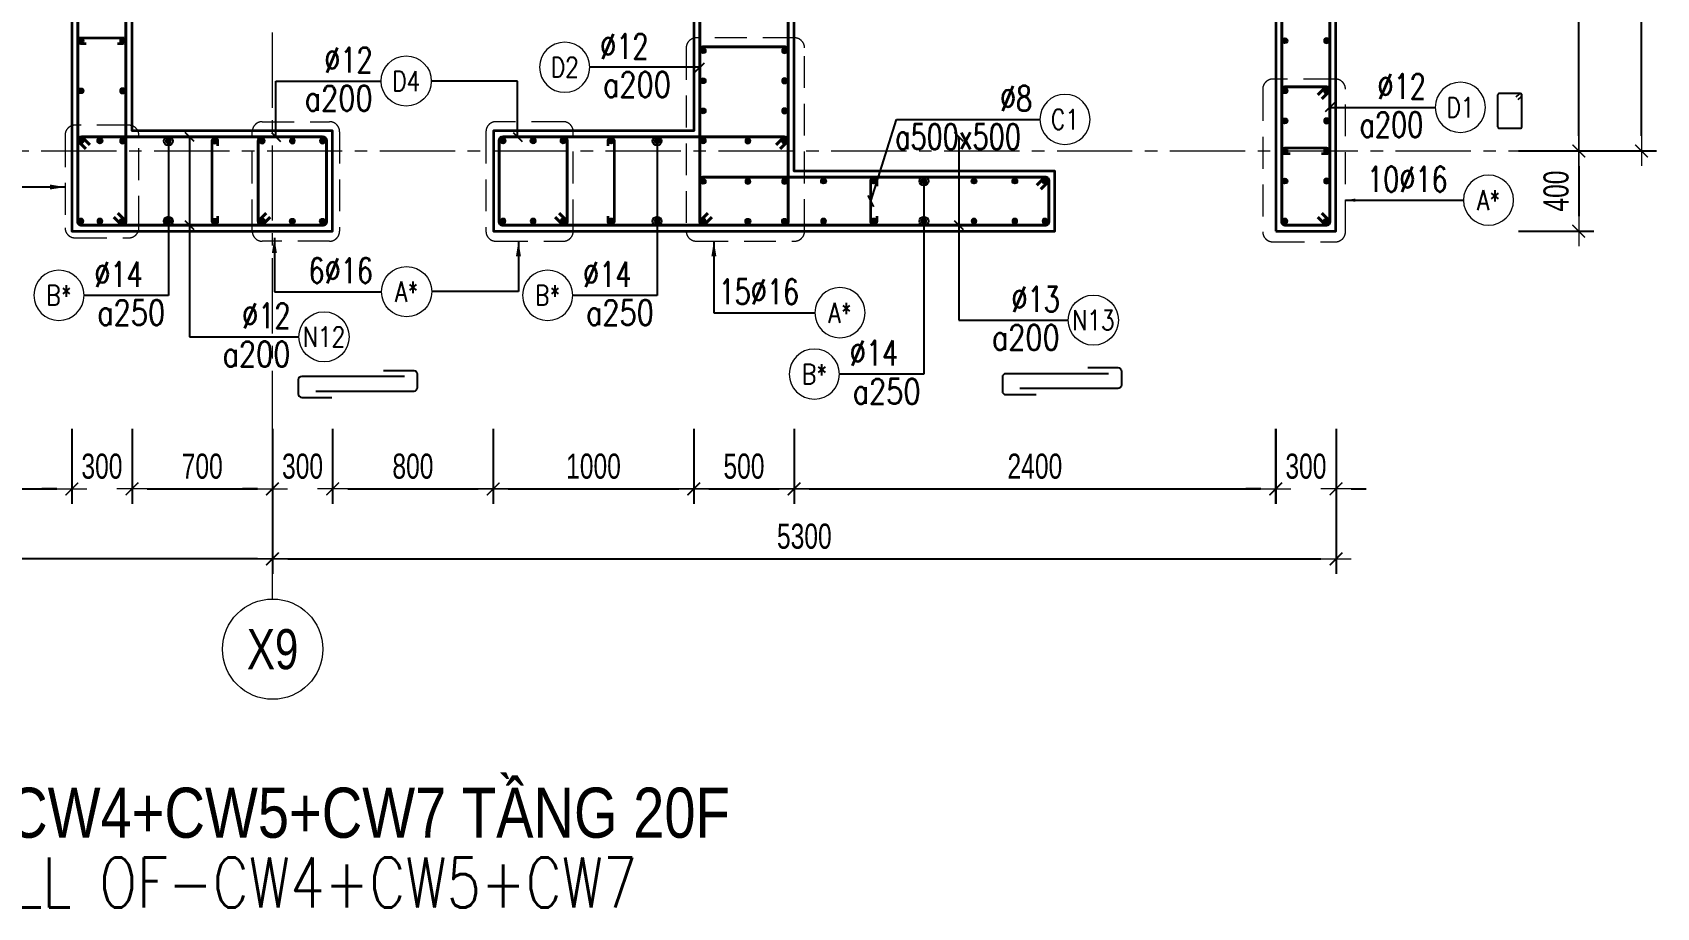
# Model space of a CAD drawing. Header units: millimetres. Extents: x 988833 to 1318015, y -9365 to 47591.
# Drawn here: x 1144006 to 1152100, y -2887 to 1477 of the extents above; entities that cross this region are included whole.
import ezdxf
from ezdxf.enums import TextEntityAlignment as Align

# ---------------------------------------------------------------- set-up
doc = ezdxf.new("R2010")
doc.units = ezdxf.units.MM
doc.header["$MEASUREMENT"] = 0
doc.linetypes.add('HIDDEN2', pattern=[4.7625, 3.175, -1.5875])
doc.linetypes.add('OF_Grid_1$0$CENTER2', pattern=[1.125, 0.75, -0.125, 0.125, -0.125])
doc.layers.get('0').update_dxf_attribs({"lineweight": 20})
doc.layers.get('Defpoints').update_dxf_attribs({"color": 151, "lineweight": 9})
for name, color, linetype, lineweight in [('KC-LEADER', 153, 'Continuous', 18), ('KC-THEP', 6, 'Continuous', 40), ('NDC_S_ANNO', 7, 'Continuous', 20), ('NDC_S_DIM', 1, 'Continuous', 15), ('NDC_S_ENG TITLE', 3, 'Continuous', 20), ('NDC_S_HIDDEN', 8, 'HIDDEN2', 13), ('NDC_S_LEADER', 1, 'Continuous', 15), ('NDC_S_REBAR', 4, 'Continuous', 35), ('NDC_S_STIRRUP', 4, 'Continuous', 40), ('NDC_S_TEXT SYMBOL', 7, 'Continuous', 20), ('NDC_S_VN TEXT', 7, 'Continuous', 20), ('NDC_S_VN TITLE', 6, 'Continuous', 35), ('NDC_S_WALL', 6, 'Continuous', 35), ('OF_Grid_1$0$NDC_S_AXIS', 5, 'OF_Grid_1$0$CENTER2', 13), ('OF_Grid_1$0$NDC_S_SYMBOL', 1, 'Continuous', 15), ('OF_Grid_1$0$NDC_S_TEXT SYMBOL', 7, 'Continuous', 20)]:
    doc.layers.add(name, color=color, linetype=linetype, lineweight=lineweight)
doc.layers.add('Ligature', color=1, linetype='Continuous')
doc.styles.add('NDC_ANNO', font='', dxfattribs={"width": 0.8})
doc.styles.add('NDC_ARIAL', font='arial.ttf', dxfattribs={"width": 0.85})
doc.styles.add('NDC_DIM', font='', dxfattribs={"width": 0.75})
doc.styles.add('NDC_EN TXT', font='romans.shx', dxfattribs={"width": 0.8})
doc.styles.add('NDC_VIE TXT', font='arial.ttf', dxfattribs={"width": 0.8})
doc.styles.add('OF_Grid_1$0$NDC_ANNO', font='', dxfattribs={"width": 0.8})
doc.styles.get('NDC_ANNO').set_extended_font_data('Dotum')
doc.styles.get('NDC_DIM').set_extended_font_data('Dotum')
doc.styles.get('OF_Grid_1$0$NDC_ANNO').set_extended_font_data('Dotum')
doc.dimstyles.new('NDC_1-50', dxfattribs={"dimscale": 50, "dimtxt": 2.5, "dimasz": 1, "dimexe": 1.5, "dimexo": 0, "dimgap": 0.8, "dimtad": 1, "dimdec": 0, "dimdsep": 46, "dimtxsty": 'NDC_ARIAL', "dimblk": 'DIMMARK', "dimcen": 49999.938995, "dimdle": 1.5, "dimclrd": 1, "dimclre": 1, "dimclrt": 3, "dimadec": 0, "dimazin": 0, "dimtfac": 1, "dimtdec": 0, "dimtix": 1, "dimtmove": 2, "dimatfit": 3, "dimfxl": 1, "dimarcsym": 0})
doc.dimstyles.new('NDC_dim_30', dxfattribs={"dimscale": 30, "dimtxt": 2.5, "dimasz": 1.5, "dimexe": 1.5, "dimexo": 2.5, "dimgap": 1, "dimtad": 1, "dimdec": 0, "dimzin": 0, "dimdsep": 46, "dimtxsty": 'NDC_DIM', "dimblk": 'DIMMARK', "dimcen": 0.09, "dimdle": 1.2, "dimclrd": 1, "dimclre": 1, "dimclrt": 3, "dimadec": 0, "dimazin": 0, "dimtfac": 1, "dimtdec": 0, "dimtix": 1, "dimtofl": 0, "dimtmove": 0, "dimatfit": 3, "dimfxl": 6, "dimfxlon": 1, "dimtolj": 1, "dimtzin": 0, "dimarcsym": 0})
doc.dimstyles.new('NDC_dim_50', dxfattribs={"dimscale": 50, "dimtxt": 2.5, "dimasz": 1.5, "dimexe": 1.5, "dimexo": 2.5, "dimgap": 1, "dimtad": 1, "dimdec": 0, "dimzin": 0, "dimdsep": 46, "dimtxsty": 'NDC_DIM', "dimblk": 'DIMMARK', "dimcen": 0.09, "dimdle": 1.2, "dimclrd": 1, "dimclre": 1, "dimclrt": 3, "dimadec": 0, "dimazin": 0, "dimtfac": 1, "dimtdec": 0, "dimtix": 1, "dimtofl": 0, "dimtmove": 0, "dimatfit": 3, "dimfxl": 6, "dimfxlon": 1, "dimtolj": 1, "dimtzin": 0, "dimarcsym": 0})

# ---------------------------------------------------------------- blocks, each defined once
blk = doc.blocks.new('THEP')
at = {"layer": 'KC-LEADER', "color": 6}
blk.add_circle((0, 0), 14, dxfattribs=at)
at = {"layer": 'KC-THEP'}
for p, q in [((-14, 0), (14, 0)), ((9.9, 9.9), (-9.9, -9.9)), ((-9.9, 9.9), (9.9, -9.9)), ((0, 14), (0, -14))]:
    blk.add_line(p, q, dxfattribs=at)
blk = doc.blocks.new('DIMMARK')
at = {"layer": 'NDC_S_DIM', "color": 1}
blk.add_line((-1.5, 0), (1, 0), dxfattribs=at)
at = {"layer": 'NDC_S_DIM', "color": 2, "const_width": 0.1}
blk.add_lwpolyline([(-0.42, -0.42), (0.42, 0.42)], dxfattribs=at)
blk = doc.blocks.new('*U13')
blk.add_circle((-2.5, 0), 2.5)
at = {"layer": 'NDC_S_VN TEXT', "color": 3, "style": 'NDC_EN TXT', "width": 0.75}
blk.add_attdef('DK1', (0.5, 0.85), '', height=2.5, dxfattribs=at)
at = {"layer": 'NDC_S_VN TEXT', "color": 7, "style": 'NDC_EN TXT', "width": 0.8}
blk.add_attdef('SH2', text='', height=2, dxfattribs=at).set_placement((-2.5, 0), align=Align.MIDDLE)
blk = doc.blocks.new('*U10')
blk.add_circle((2.5, 0), 2.5)
at = {"layer": 'NDC_S_VN TEXT', "color": 3, "style": 'NDC_EN TXT'}
for tag, width, p in [('DK2', 0.75, (-0.85, 0.85)), ('KC2', 0.8, (-0.85, -2.97))]:
    blk.add_attdef(tag, text='', height=2.5, dxfattribs=dict(at, width=width)).set_placement(p, align=Align.RIGHT)
at = {"layer": 'NDC_S_VN TEXT', "color": 7, "style": 'NDC_EN TXT', "width": 0.8}
blk.add_attdef('SH3', text='', height=2, dxfattribs=at).set_placement((2.5, 0), align=Align.MIDDLE)
blk = doc.blocks.new('*U12')
blk.add_circle((-2.5, 0), 2.5)
at = {"layer": 'NDC_S_VN TEXT', "color": 3, "style": 'NDC_EN TXT', "width": 0.75}
for tag, p in [('DK1', (0.5, 0.85)), ('KC1', (0.5, -2.97))]:
    blk.add_attdef(tag, p, '', height=2.5, dxfattribs=at)
at = {"layer": 'NDC_S_VN TEXT', "color": 7, "style": 'NDC_EN TXT', "width": 0.8}
blk.add_attdef('SH2', text='', height=2, dxfattribs=at).set_placement((-2.5, 0), align=Align.MIDDLE)
blk = doc.blocks.new('*U11')
blk.add_circle((-2.5, 0), 2.5)
at = {"layer": 'NDC_S_VN TEXT', "color": 3, "style": 'NDC_EN TXT', "width": 0.75}
for tag, p in [('DK1', (0.5, 0.85)), ('KC1', (0.5, -2.97))]:
    blk.add_attdef(tag, p, '', height=2.5, dxfattribs=at)
at = {"layer": 'NDC_S_VN TEXT', "color": 7, "style": 'NDC_EN TXT', "width": 0.8}
blk.add_attdef('SH2', text='', height=2, dxfattribs=at).set_placement((-2.5, 0), align=Align.MIDDLE)
blk = doc.blocks.new('*U9')
blk.add_circle((2.5, 0), 2.5)
at = {"layer": 'NDC_S_VN TEXT', "color": 3, "style": 'NDC_EN TXT', "width": 0.75}
blk.add_attdef('DK2', text='', height=2.5, dxfattribs=at).set_placement((-0.85, 0.85), align=Align.RIGHT)
at = {"layer": 'NDC_S_VN TEXT', "color": 7, "style": 'NDC_EN TXT', "width": 0.8}
blk.add_attdef('SH3', text='', height=2, dxfattribs=at).set_placement((2.5, 0), align=Align.MIDDLE)
blk = doc.blocks.new('*D780')
at = {"layer": 'Defpoints', "color": 0, "transparency": 16777216}
for p in [(1138102, 485.6), (1145201.8, -336), (1138102, -1148.8)]:
    blk.add_point(p, dxfattribs=at)
at = {"layer": 'NDC_S_DIM', "color": 1, "lineweight": -2, "transparency": 16777216}
for p, q in [((1138102, -848.8), (1138102, -1223.8)), ((1145201.8, -848.8), (1145201.8, -1223.8)), ((1145126.8, -1148.8), (1138177, -1148.8))]:
    blk.add_line(p, q, dxfattribs=at)
at = {"layer": 'NDC_S_DIM', "color": 1, "lineweight": -2, "transparency": 16777216, "xscale": 75, "yscale": 75, "zscale": 75, "rotation": 180}
blk.add_blockref('DIMMARK', (1138102, -1148.8), dxfattribs=at)
at = {"layer": 'NDC_S_DIM', "color": 1, "lineweight": -2, "transparency": 16777216, "xscale": 75, "yscale": 75, "zscale": 75}
blk.add_blockref('DIMMARK', (1145201.8, -1148.8), dxfattribs=at)
at = {"layer": 'NDC_S_DIM', "color": 3, "transparency": 16777216, "insert": (1141651.9, -1036.2), "char_height": 125, "attachment_point": 5, "style": 'NDC_DIM'}
blk.add_mtext('\\A1;7100', dxfattribs=at)
blk = doc.blocks.new('*U56')
at = {"layer": 'OF_Grid_1$0$NDC_S_SYMBOL'}
blk.add_line((0, 5), (0, 9), dxfattribs=at)
blk.add_circle((0, 0), 5, dxfattribs=at)
at = {"layer": 'OF_Grid_1$0$NDC_S_TEXT SYMBOL', "color": 7, "style": 'OF_Grid_1$0$NDC_ANNO', "width": 0.8}
blk.add_attdef('GRID', text='', height=4, dxfattribs=at).set_placement((0, 0), align=Align.MIDDLE)
blk = doc.blocks.new('*D805')
at = {"layer": 'Defpoints', "color": 0, "transparency": 16777216}
for p in [(1150501.8, 12485.6), (1151712.6, 12485.6), (1150501.8, 885.6)]:
    blk.add_point(p, dxfattribs=at)
at = {"layer": 'NDC_S_DIM', "color": 1, "lineweight": -2, "transparency": 16777216}
for p, q in [((1151412.6, 12485.6), (1151787.6, 12485.6)), ((1151712.6, 960.6), (1151712.6, 12410.6)), ((1151412.6, 885.6), (1151787.6, 885.6))]:
    blk.add_line(p, q, dxfattribs=at)
at = {"layer": 'NDC_S_DIM', "color": 1, "lineweight": -2, "transparency": 16777216, "xscale": 75, "yscale": 75, "zscale": 75}
for p, rotation in [((1151712.6, 12485.6), 90), ((1151712.6, 885.6), 270)]:
    blk.add_blockref('DIMMARK', p, dxfattribs=dict(at, rotation=rotation))
at = {"layer": 'NDC_S_DIM', "color": 3, "transparency": 16777216, "insert": (1151600, 6685.6), "char_height": 125, "attachment_point": 5, "rotation": 90, "style": 'NDC_DIM'}
blk.add_mtext('\\A1;11600', dxfattribs=at)
blk = doc.blocks.new('*D807')
at = {"layer": 'Defpoints', "color": 0, "ltscale": 200, "transparency": 16777216}
for p in [(1150502, 885.6), (1150501.8, 485.6), (1151712.6, 485.6)]:
    blk.add_point(p, dxfattribs=at)
at = {"layer": 'NDC_S_DIM', "color": 1, "lineweight": -2, "ltscale": 200, "transparency": 16777216}
for p, q in [((1151412.6, 885.6), (1151787.6, 885.6)), ((1151712.6, 810.6), (1151712.6, 560.6)), ((1151412.6, 485.6), (1151787.6, 485.6))]:
    blk.add_line(p, q, dxfattribs=at)
at = {"layer": 'NDC_S_DIM', "color": 1, "lineweight": -2, "ltscale": 200, "transparency": 16777216, "xscale": 75, "yscale": 75, "zscale": 75}
for p, rotation in [((1151712.6, 885.6), 90), ((1151712.6, 485.6), 270)]:
    blk.add_blockref('DIMMARK', p, dxfattribs=dict(at, rotation=rotation))
at = {"layer": 'NDC_S_DIM', "color": 3, "ltscale": 200, "transparency": 16777216, "insert": (1151600, 685.6), "char_height": 125, "attachment_point": 5, "rotation": 90, "style": 'NDC_DIM'}
blk.add_mtext('\\A1;400', dxfattribs=at)
blk = doc.blocks.new('*D808')
at = {"layer": 'Defpoints', "color": 0, "ltscale": 200, "transparency": 16777216}
for p in [(1150501.8, 12485.6), (1152025.2, 12485.6), (1150501.8, 885.9)]:
    blk.add_point(p, dxfattribs=at)
at = {"layer": 'NDC_S_DIM', "color": 1, "lineweight": -2, "ltscale": 200, "transparency": 16777216}
for p, q in [((1151725.2, 12485.6), (1152100.2, 12485.6)), ((1152025.2, 960.9), (1152025.2, 12410.6)), ((1151725.2, 885.9), (1152100.2, 885.9))]:
    blk.add_line(p, q, dxfattribs=at)
at = {"layer": 'NDC_S_DIM', "color": 1, "lineweight": -2, "ltscale": 200, "transparency": 16777216, "xscale": 75, "yscale": 75, "zscale": 75}
for p, rotation in [((1152025.2, 12485.6), 90), ((1152025.2, 885.9), 270)]:
    blk.add_blockref('DIMMARK', p, dxfattribs=dict(at, rotation=rotation))
at = {"layer": 'NDC_S_DIM', "color": 3, "ltscale": 200, "transparency": 16777216, "insert": (1151912.6, 6685.7), "char_height": 125, "attachment_point": 5, "rotation": 90, "style": 'NDC_DIM'}
blk.add_mtext('\\A1;11600', dxfattribs=at)
blk = doc.blocks.new('*D812')
at = {"layer": 'Defpoints', "color": 0, "ltscale": 200, "transparency": 16777216}
for p in [(1142852, 985.6), (1144202, 948.4), (1144202, -799.6)]:
    blk.add_point(p, dxfattribs=at)
at = {"layer": 'NDC_S_DIM', "color": 1, "lineweight": -2, "ltscale": 200, "transparency": 16777216}
for p, q in [((1142852, -499.6), (1142852, -874.6)), ((1144202, -499.6), (1144202, -874.6)), ((1142927, -799.6), (1144127, -799.6))]:
    blk.add_line(p, q, dxfattribs=at)
at = {"layer": 'NDC_S_DIM', "color": 1, "lineweight": -2, "ltscale": 200, "transparency": 16777216, "xscale": 75, "yscale": 75, "zscale": 75, "rotation": 180}
blk.add_blockref('DIMMARK', (1142852, -799.6), dxfattribs=at)
at = {"layer": 'NDC_S_DIM', "color": 1, "lineweight": -2, "ltscale": 200, "transparency": 16777216, "xscale": 75, "yscale": 75, "zscale": 75}
blk.add_blockref('DIMMARK', (1144202, -799.6), dxfattribs=at)
at = {"layer": 'NDC_S_DIM', "color": 3, "ltscale": 200, "transparency": 16777216, "insert": (1143527, -687), "char_height": 125, "attachment_point": 5, "style": 'NDC_DIM'}
blk.add_mtext('\\A1;1350', dxfattribs=at)
blk = doc.blocks.new('*D813')
at = {"layer": 'Defpoints', "color": 0, "ltscale": 200, "transparency": 16777216}
for p in [(1144502, 1100.3), (1144202, 948.4), (1144502, -799.6)]:
    blk.add_point(p, dxfattribs=at)
at = {"layer": 'NDC_S_DIM', "color": 1, "lineweight": -2, "ltscale": 200, "transparency": 16777216}
for p, q in [((1144202, -499.6), (1144202, -874.6)), ((1144502, -499.6), (1144502, -874.6)), ((1144127, -799.6), (1144052, -799.6)), ((1144577, -799.6), (1144652, -799.6))]:
    blk.add_line(p, q, dxfattribs=at)
at = {"layer": 'NDC_S_DIM', "color": 1, "lineweight": -2, "ltscale": 200, "transparency": 16777216, "xscale": 75, "yscale": 75, "zscale": 75}
blk.add_blockref('DIMMARK', (1144202, -799.6), dxfattribs=at)
at = {"layer": 'NDC_S_DIM', "color": 1, "lineweight": -2, "ltscale": 200, "transparency": 16777216, "xscale": 75, "yscale": 75, "zscale": 75, "rotation": 180}
blk.add_blockref('DIMMARK', (1144502, -799.6), dxfattribs=at)
at = {"layer": 'NDC_S_DIM', "color": 3, "ltscale": 200, "transparency": 16777216, "insert": (1144352, -687), "char_height": 125, "attachment_point": 5, "style": 'NDC_DIM'}
blk.add_mtext('\\A1;300', dxfattribs=at)
blk = doc.blocks.new('*D814')
at = {"layer": 'Defpoints', "color": 0, "ltscale": 200, "transparency": 16777216}
for p in [(1144502, 1100.3), (1145201.8, 985.6), (1145201.8, -799.6)]:
    blk.add_point(p, dxfattribs=at)
at = {"layer": 'NDC_S_DIM', "color": 1, "lineweight": -2, "ltscale": 200, "transparency": 16777216}
for p, q in [((1144502, -499.6), (1144502, -874.6)), ((1145201.8, -499.6), (1145201.8, -874.6)), ((1144577, -799.6), (1145126.8, -799.6))]:
    blk.add_line(p, q, dxfattribs=at)
at = {"layer": 'NDC_S_DIM', "color": 1, "lineweight": -2, "ltscale": 200, "transparency": 16777216, "xscale": 75, "yscale": 75, "zscale": 75, "rotation": 180}
blk.add_blockref('DIMMARK', (1144502, -799.6), dxfattribs=at)
at = {"layer": 'NDC_S_DIM', "color": 1, "lineweight": -2, "ltscale": 200, "transparency": 16777216, "xscale": 75, "yscale": 75, "zscale": 75}
blk.add_blockref('DIMMARK', (1145201.8, -799.6), dxfattribs=at)
at = {"layer": 'NDC_S_DIM', "color": 3, "ltscale": 200, "transparency": 16777216, "insert": (1144851.9, -687), "char_height": 125, "attachment_point": 5, "style": 'NDC_DIM'}
blk.add_mtext('\\A1;700', dxfattribs=at)
blk = doc.blocks.new('*D815')
at = {"layer": 'Defpoints', "color": 0, "ltscale": 200, "transparency": 16777216}
for p in [(1145201.8, 985.6), (1145502, 985.6), (1145502, -799.6)]:
    blk.add_point(p, dxfattribs=at)
at = {"layer": 'NDC_S_DIM', "color": 1, "lineweight": -2, "ltscale": 200, "transparency": 16777216}
for p, q in [((1145201.8, -499.6), (1145201.8, -874.6)), ((1145502, -499.6), (1145502, -874.6)), ((1145126.8, -799.6), (1145051.8, -799.6)), ((1145577, -799.6), (1145652, -799.6))]:
    blk.add_line(p, q, dxfattribs=at)
at = {"layer": 'NDC_S_DIM', "color": 1, "lineweight": -2, "ltscale": 200, "transparency": 16777216, "xscale": 75, "yscale": 75, "zscale": 75}
blk.add_blockref('DIMMARK', (1145201.8, -799.6), dxfattribs=at)
at = {"layer": 'NDC_S_DIM', "color": 1, "lineweight": -2, "ltscale": 200, "transparency": 16777216, "xscale": 75, "yscale": 75, "zscale": 75, "rotation": 180}
blk.add_blockref('DIMMARK', (1145502, -799.6), dxfattribs=at)
at = {"layer": 'NDC_S_DIM', "color": 3, "ltscale": 200, "transparency": 16777216, "insert": (1145351.9, -687), "char_height": 125, "attachment_point": 5, "style": 'NDC_DIM'}
blk.add_mtext('\\A1;300', dxfattribs=at)
blk = doc.blocks.new('*D816')
at = {"layer": 'Defpoints', "color": 0, "ltscale": 200, "transparency": 16777216}
for p in [(1145502, 985.6), (1146302, 985.6), (1146302, -799.6)]:
    blk.add_point(p, dxfattribs=at)
at = {"layer": 'NDC_S_DIM', "color": 1, "lineweight": -2, "ltscale": 200, "transparency": 16777216}
for p, q in [((1145502, -499.6), (1145502, -874.6)), ((1146302, -499.6), (1146302, -874.6)), ((1145577, -799.6), (1146227, -799.6))]:
    blk.add_line(p, q, dxfattribs=at)
at = {"layer": 'NDC_S_DIM', "color": 1, "lineweight": -2, "ltscale": 200, "transparency": 16777216, "xscale": 75, "yscale": 75, "zscale": 75, "rotation": 180}
blk.add_blockref('DIMMARK', (1145502, -799.6), dxfattribs=at)
at = {"layer": 'NDC_S_DIM', "color": 1, "lineweight": -2, "ltscale": 200, "transparency": 16777216, "xscale": 75, "yscale": 75, "zscale": 75}
blk.add_blockref('DIMMARK', (1146302, -799.6), dxfattribs=at)
at = {"layer": 'NDC_S_DIM', "color": 3, "ltscale": 200, "transparency": 16777216, "insert": (1145902, -687), "char_height": 125, "attachment_point": 5, "style": 'NDC_DIM'}
blk.add_mtext('\\A1;800', dxfattribs=at)
blk = doc.blocks.new('*D817')
at = {"layer": 'Defpoints', "color": 0, "ltscale": 200, "transparency": 16777216}
for p in [(1146302, 985.6), (1147302, 985.6), (1147302, -799.6)]:
    blk.add_point(p, dxfattribs=at)
at = {"layer": 'NDC_S_DIM', "color": 1, "lineweight": -2, "ltscale": 200, "transparency": 16777216}
for p, q in [((1146302, -499.6), (1146302, -874.6)), ((1147302, -499.6), (1147302, -874.6)), ((1146377, -799.6), (1147227, -799.6))]:
    blk.add_line(p, q, dxfattribs=at)
at = {"layer": 'NDC_S_DIM', "color": 1, "lineweight": -2, "ltscale": 200, "transparency": 16777216, "xscale": 75, "yscale": 75, "zscale": 75, "rotation": 180}
blk.add_blockref('DIMMARK', (1146302, -799.6), dxfattribs=at)
at = {"layer": 'NDC_S_DIM', "color": 1, "lineweight": -2, "ltscale": 200, "transparency": 16777216, "xscale": 75, "yscale": 75, "zscale": 75}
blk.add_blockref('DIMMARK', (1147302, -799.6), dxfattribs=at)
at = {"layer": 'NDC_S_DIM', "color": 3, "ltscale": 200, "transparency": 16777216, "insert": (1146802, -687), "char_height": 125, "attachment_point": 5, "style": 'NDC_DIM'}
blk.add_mtext('\\A1;1000', dxfattribs=at)
blk = doc.blocks.new('*D818')
at = {"layer": 'Defpoints', "color": 0, "ltscale": 200, "transparency": 16777216}
for p in [(1147302, 985.6), (1147802, 985.6), (1147802, -799.6)]:
    blk.add_point(p, dxfattribs=at)
at = {"layer": 'NDC_S_DIM', "color": 1, "lineweight": -2, "ltscale": 200, "transparency": 16777216}
for p, q in [((1147302, -499.6), (1147302, -874.6)), ((1147802, -499.6), (1147802, -874.6)), ((1147377, -799.6), (1147727, -799.6))]:
    blk.add_line(p, q, dxfattribs=at)
at = {"layer": 'NDC_S_DIM', "color": 1, "lineweight": -2, "ltscale": 200, "transparency": 16777216, "xscale": 75, "yscale": 75, "zscale": 75, "rotation": 180}
blk.add_blockref('DIMMARK', (1147302, -799.6), dxfattribs=at)
at = {"layer": 'NDC_S_DIM', "color": 1, "lineweight": -2, "ltscale": 200, "transparency": 16777216, "xscale": 75, "yscale": 75, "zscale": 75}
blk.add_blockref('DIMMARK', (1147802, -799.6), dxfattribs=at)
at = {"layer": 'NDC_S_DIM', "color": 3, "ltscale": 200, "transparency": 16777216, "insert": (1147552, -687), "char_height": 125, "attachment_point": 5, "style": 'NDC_DIM'}
blk.add_mtext('\\A1;500', dxfattribs=at)
blk = doc.blocks.new('*D819')
at = {"layer": 'Defpoints', "color": 0, "ltscale": 200, "transparency": 16777216}
for p in [(1147802, 985.6), (1150201.8, 785.6), (1150201.8, -799.6)]:
    blk.add_point(p, dxfattribs=at)
at = {"layer": 'NDC_S_DIM', "color": 1, "lineweight": -2, "ltscale": 200, "transparency": 16777216}
for p, q in [((1147802, -499.6), (1147802, -874.6)), ((1150201.8, -499.6), (1150201.8, -874.6)), ((1147877, -799.6), (1150126.8, -799.6))]:
    blk.add_line(p, q, dxfattribs=at)
at = {"layer": 'NDC_S_DIM', "color": 1, "lineweight": -2, "ltscale": 200, "transparency": 16777216, "xscale": 75, "yscale": 75, "zscale": 75, "rotation": 180}
blk.add_blockref('DIMMARK', (1147802, -799.6), dxfattribs=at)
at = {"layer": 'NDC_S_DIM', "color": 1, "lineweight": -2, "ltscale": 200, "transparency": 16777216, "xscale": 75, "yscale": 75, "zscale": 75}
blk.add_blockref('DIMMARK', (1150201.8, -799.6), dxfattribs=at)
at = {"layer": 'NDC_S_DIM', "color": 3, "ltscale": 200, "transparency": 16777216, "insert": (1149001.9, -687), "char_height": 125, "attachment_point": 5, "style": 'NDC_DIM'}
blk.add_mtext('\\A1;2400', dxfattribs=at)
blk = doc.blocks.new('*D820')
at = {"layer": 'Defpoints', "color": 0, "ltscale": 200, "transparency": 16777216}
for p in [(1150202.8, 785.6), (1150502.8, 808.4), (1150502.8, -799.6)]:
    blk.add_point(p, dxfattribs=at)
at = {"layer": 'NDC_S_DIM', "color": 1, "lineweight": -2, "ltscale": 200, "transparency": 16777216}
for p, q in [((1150202.8, -499.6), (1150202.8, -874.6)), ((1150502.8, -499.6), (1150502.8, -874.6)), ((1150127.8, -799.6), (1150052.8, -799.6)), ((1150577.8, -799.6), (1150652.8, -799.6))]:
    blk.add_line(p, q, dxfattribs=at)
at = {"layer": 'NDC_S_DIM', "color": 1, "lineweight": -2, "ltscale": 200, "transparency": 16777216, "xscale": 75, "yscale": 75, "zscale": 75}
blk.add_blockref('DIMMARK', (1150202.8, -799.6), dxfattribs=at)
at = {"layer": 'NDC_S_DIM', "color": 1, "lineweight": -2, "ltscale": 200, "transparency": 16777216, "xscale": 75, "yscale": 75, "zscale": 75, "rotation": 180}
blk.add_blockref('DIMMARK', (1150502.8, -799.6), dxfattribs=at)
at = {"layer": 'NDC_S_DIM', "color": 3, "ltscale": 200, "transparency": 16777216, "insert": (1150352.8, -687), "char_height": 125, "attachment_point": 5, "style": 'NDC_DIM'}
blk.add_mtext('\\A1;300', dxfattribs=at)
blk = doc.blocks.new('*D821')
at = {"layer": 'Defpoints', "color": 0, "ltscale": 200, "transparency": 16777216}
for p in [(1150502.8, 485.6), (1145202.8, -336), (1150502.8, -1148.8)]:
    blk.add_point(p, dxfattribs=at)
at = {"layer": 'NDC_S_DIM', "color": 1, "lineweight": -2, "ltscale": 200, "transparency": 16777216}
for p, q in [((1145202.8, -848.8), (1145202.8, -1223.8)), ((1150502.8, -848.8), (1150502.8, -1223.8)), ((1145277.8, -1148.8), (1150427.8, -1148.8))]:
    blk.add_line(p, q, dxfattribs=at)
at = {"layer": 'NDC_S_DIM', "color": 1, "lineweight": -2, "ltscale": 200, "transparency": 16777216, "xscale": 75, "yscale": 75, "zscale": 75, "rotation": 180}
blk.add_blockref('DIMMARK', (1145202.8, -1148.8), dxfattribs=at)
at = {"layer": 'NDC_S_DIM', "color": 1, "lineweight": -2, "ltscale": 200, "transparency": 16777216, "xscale": 75, "yscale": 75, "zscale": 75}
blk.add_blockref('DIMMARK', (1150502.8, -1148.8), dxfattribs=at)
at = {"layer": 'NDC_S_DIM', "color": 3, "ltscale": 200, "transparency": 16777216, "insert": (1147852.8, -1036.2), "char_height": 125, "attachment_point": 5, "style": 'NDC_DIM'}
blk.add_mtext('\\A1;5300', dxfattribs=at)
blk = doc.blocks.new('Drawing name_symbol')
at = {"layer": 'NDC_S_ENG TITLE', "style": 'NDC_EN TXT', "width": 0.8}
blk.add_attdef('SECTDET1', text='', height=5, dxfattribs=at).set_placement((0, 1.01), align=Align.CENTER)
at = {"layer": 'NDC_S_TEXT SYMBOL', "lineweight": 25, "style": 'NDC_ANNO', "width": 0.8}
blk.add_attdef('SSCALE', text='', height=2.5, dxfattribs=at).set_placement((0, -4), align=Align.CENTER)
at = {"layer": 'NDC_S_VN TITLE', "style": 'NDC_VIE TXT', "width": 0.8}
blk.add_attdef('SECTDET2', text='', height=5, dxfattribs=at).set_placement((0, 7.97), align=Align.CENTER)
blk = doc.blocks.new('TYPE1')
at = {"layer": 'Ligature'}
for points in [[(1149265.6, 10.8), (1149415.8, 10.8, -0.414214), (1149433.4, -6.8), (1149433.4, -75.9, -0.414214), (1149415.8, -93.5), (1148927.6, -93.5)], [(1149369.2, -19.2), (1148857.5, -19.2, 0.414214), (1148839.9, -36.8), (1148839.9, -106, 0.414214), (1148857.5, -123.6), (1149007.7, -123.6)]]:
    blk.add_lwpolyline(points, format="xyb", dxfattribs=at)

msp = doc.modelspace()

# ---------------------------------------------------------------- linework, layer by layer
at = {"layer": 'Ligature'}
for points in [[(1151410.7, 1142.1), (1151426.6, 1158.1, 0.668179), (1151420.9, 1172), (1151316.2, 1172, 0.414214), (1151308.1, 1163.8), (1151308.1, 1006.7, 0.414214), (1151316.2, 998.6), (1151420.9, 998.6, 0.414214), (1151429, 1006.7), (1151429, 1163.8, 0.668179), (1151415.1, 1169.6), (1151399.1, 1153.6)], [(1145859.3, -238.7), (1145347.7, -238.7, 0.414214), (1145330, -256.3), (1145330, -325.4, 0.414214), (1145347.7, -343), (1145497.9, -343)], [(1145755.7, -208.6), (1145905.9, -208.6, -0.414214), (1145923.5, -226.2), (1145923.5, -295.4, -0.414214), (1145905.9, -313), (1145417.8, -313)]]:
    msp.add_lwpolyline(points, format="xyb", dxfattribs=at)
at = {"layer": 'NDC_S_HIDDEN', "ltscale": 50}
for points in [[(1147804.1, 1449.6), (1147314.1, 1449.6, 0.414214), (1147264.1, 1399.6), (1147264.1, 486, 0.414214), (1147314.1, 436), (1147804.1, 436, 0.414214), (1147854.1, 486), (1147854.1, 1399.6, 0.414214)], [(1150499.8, 1244.2), (1150187.6, 1244.2, 0.414214), (1150137.6, 1194.2), (1150137.6, 482.6, 0.414214), (1150187.6, 432.6), (1150499.8, 432.6, 0.414214), (1150549.8, 482.6), (1150549.8, 1194.2, 0.414214)], [(1144486.1, 1014.2), (1144218.3, 1014.2, 0.414214), (1144168.3, 964.2), (1144168.3, 502.4, 0.414214), (1144218.3, 452.4), (1144486.1, 452.4, 0.414214), (1144536.1, 502.4), (1144536.1, 964.2, 0.414214)], [(1145151.2, 1031.8), (1145486.5, 1031.8, -0.414214), (1145536.5, 981.8), (1145536.5, 485.6, -0.414214), (1145486.5, 435.6), (1145151.2, 435.6, -0.414214), (1145101.2, 485.6), (1145101.2, 981.8, -0.414214)], [(1146651.2, 1031.8), (1146316, 1031.8, 0.414214), (1146266, 981.8), (1146266, 485.6, 0.414214), (1146316, 435.6), (1146651.2, 435.6, 0.414214), (1146701.2, 485.6), (1146701.2, 981.8, 0.414214)]]:
    msp.add_lwpolyline(points, format="xyb", close=True, dxfattribs=at)
at = {"layer": 'NDC_S_REBAR'}
for points in [[(1144272.7, 1420.6), (1144247.7, 1420.6, -1), (1144247.7, 1450.6), (1144454.7, 1450.6, -1), (1144454.7, 1420.6), (1144429.7, 1420.6)], [(1144930.3, 910.6), (1144930.3, 935.6, 1), (1144900.3, 935.6), (1144900.3, 535.6, 1), (1144930.3, 535.6), (1144930.3, 560.6)], [(1146874.7, 910.6), (1146874.7, 935.6, -1), (1146904.7, 935.6), (1146904.7, 535.6, -1), (1146874.7, 535.6), (1146874.7, 560.6)], [(1150273.5, 870.6), (1150248.5, 870.6, -1), (1150248.5, 900.6), (1150455.5, 900.6, -1), (1150455.5, 870.6), (1150430.5, 870.6)], [(1148213.5, 560.6), (1148213.5, 535.6, -1), (1148183.5, 535.6), (1148183.5, 735.6, -1), (1148213.5, 735.6), (1148213.5, 710.6)]]:
    msp.add_lwpolyline(points, format="xyb", dxfattribs=at)
at = {"layer": 'NDC_S_STIRRUP'}
for points in [[(1144431.2, 575.6), (1144471.2, 535.6, -0.414214), (1144451.2, 515.6), (1144251.2, 515.6, -0.414214), (1144231.2, 535.6), (1144231.2, 12835.6, -0.414214), (1144251.2, 12855.6), (1144451.2, 12855.6, -0.414214), (1144471.2, 12835.6), (1144471.2, 535.6, -0.414214), (1144451.2, 515.6), (1144411.2, 555.6)], [(1150432, 575.6), (1150472, 535.6, -0.414214), (1150452, 515.6), (1150252, 515.6, -0.414214), (1150232, 535.6), (1150232, 12835.6, -0.414214), (1150252, 12855.6), (1150452, 12855.6, -0.414214), (1150472, 12835.6), (1150472, 535.6, -0.414214), (1150452, 515.6), (1150412, 555.6)], [(1147332, 10085.6), (1147332, 10085.6), (1147332, 535.6, 0.414214), (1147352, 515.6), (1147752, 515.6, 0.414214), (1147772, 535.6), (1147772, 3786.3), (1147762, 3756.3)], [(1147372, 575.6), (1147332, 535.6, 0.414214), (1147352, 515.6), (1147752, 515.6, 0.414214), (1147772, 535.6), (1147772, 1385.4, 0.414214), (1147752, 1405.4), (1147352, 1405.4, 0.414214), (1147332, 1385.4), (1147332, 535.6, 0.414214), (1147352, 515.6), (1147392, 555.6)], [(1150432, 1145.6), (1150472, 1185.6, 0.414214), (1150452, 1205.6), (1150252, 1205.6, 0.414214), (1150232, 1185.6), (1150232, 535.6, 0.414214), (1150252, 515.6), (1150452, 515.6, 0.414214), (1150472, 535.6), (1150472, 1185.6, 0.414214), (1150452, 1205.6), (1150412, 1165.6)], [(1144291.2, 915.6), (1144251.2, 955.6, 0.414214), (1144231.2, 935.6), (1144231.2, 535.6, 0.414214), (1144251.2, 515.6), (1145451.2, 515.6, 0.414214), (1145471.2, 535.6), (1145471.2, 935.6, 0.414214), (1145451.2, 955.6), (1144251.2, 955.6, 0.414214), (1144231.2, 935.6), (1144271.2, 895.6)], [(1145171.2, 575.6), (1145131.2, 535.6, 0.414214), (1145151.2, 515.6), (1145451.2, 515.6, 0.414214), (1145471.2, 535.6), (1145471.2, 935.6, 0.414214), (1145451.2, 955.6), (1145151.2, 955.6, 0.414214), (1145131.2, 935.6), (1145131.2, 535.6, 0.414214), (1145151.2, 515.6), (1145191.2, 555.6)], [(1147712, 915.6), (1147752, 955.6, -0.414214), (1147772, 935.6), (1147772, 535.6, -0.414214), (1147752, 515.6), (1146351.2, 515.6, -0.414214), (1146331.2, 535.6), (1146331.2, 935.6, -0.414214), (1146351.2, 955.6), (1147752, 955.6, -0.414214), (1147772, 935.6), (1147732, 895.6)], [(1146631.2, 575.6), (1146671.2, 535.6, -0.414214), (1146651.2, 515.6), (1146351.2, 515.6, -0.414214), (1146331.2, 535.6), (1146331.2, 935.6, -0.414214), (1146351.2, 955.6), (1146651.2, 955.6, -0.414214), (1146671.2, 935.6), (1146671.2, 535.6, -0.414214), (1146651.2, 515.6), (1146611.2, 555.6)], [(1149012, 715.6), (1149052, 755.6, -0.414214), (1149072, 735.6), (1149072, 535.6, -0.414214), (1149052, 515.6), (1147352, 515.6, -0.414214), (1147332, 535.6), (1147332, 735.6, -0.414358), (1147352, 755.6), (1149052, 755.6, -0.414214), (1149072, 735.6), (1149032, 695.6)]]:
    msp.add_lwpolyline(points, format="xyb", dxfattribs=at)
at = {"layer": 'NDC_S_WALL'}
msp.add_lwpolyline([(1150202, 485.6), (1150502, 485.6), (1150502, 12885.6), (1149552, 12885.6), (1149552, 12585.6), (1150202, 12585.6)], close=True, dxfattribs=at)
msp.add_lwpolyline([(1144202, 9885.6), (1144202, 485.6), (1145500.9, 485.6), (1145500.9, 985.6), (1144502, 985.6), (1144502, 3185.6), (1147302, 3185.6), (1147302, 985.6), (1146303.2, 985.6), (1146303.2, 485.6), (1149102, 485.6), (1149102, 785.6), (1147802, 785.6), (1147802, 12585.6)], dxfattribs=at)
at = {"layer": 'OF_Grid_1$0$NDC_S_AXIS', "ltscale": 500}
for p, q in [((1145202.8, -1148.8), (1145202.8, 14547.4)), ((1136174.8, 885.6), (1152025.2, 885.6))]:
    msp.add_line(p, q, dxfattribs=at)

# ---------------------------------------------------------------- block references
at = {"layer": 'KC-THEP'}
for p, rotation in [((1144247.7, 1435.6), 189.6685644363809), ((1147348.5, 1385.6), 189.6685644363809), ((1150248.5, 1435.6), 189.6685644363809), ((1147348.5, 1235.6), 189.6685644363809), ((1144247.7, 1185.6), 189.6685644363809), ((1150248.5, 1185.6), 189.6685644363809), ((1147348.5, 1085.6), 189.6685644363809), ((1150248.5, 1035.6), 189.6685644363809), ((1144247.7, 935.6), 189.6685644363809), ((1144341.9, 935.6), 189.6685644363809), ((1146351.2, 935.6), 189.6685644363809), ((1146501.2, 935.6), 189.6685644363809), ((1146651.2, 935.6), 189.6685644363809), ((1146889.7, 935.6), 189.6685644363809), ((1147119.1, 935.6), 189.6685644363809), ((1147348.5, 935.6), 189.6685644363809), ((1150248.5, 885.6), 189.6685644363809), ((1147348.5, 733.9), 189.6685644363809), ((1147948.5, 735.6), 189.6685644363809), ((1148198.5, 735.6), 189.6685644363809), ((1148448.5, 735.6), 189.6685644363809), ((1148698.5, 735.6), 189.6685644363809), ((1148902, 735.6), 189.6685644363809), ((1149052, 735.6), 189.6685644363809), ((1150248.5, 735.6), 189.6685644363809), ((1144454.7, 535.6), 9.66856443638095), ((1144683.3, 535.6), 9.66856443638095), ((1144915.3, 535.6), 9.66856443638095), ((1145151.2, 535.6), 9.668564436380946), ((1145301.2, 535.6), 9.668564436380946), ((1145451.2, 535.6), 9.668564436380946), ((1147571.5, 535.6), 9.66856443638095), ((1147754, 535.6), 9.66856443638095), ((1150455.5, 535.6), 9.66856443638095)]:
    msp.add_blockref('THEP', p, dxfattribs=dict(at, rotation=rotation))
at = {"layer": 'KC-THEP', "xscale": -1}
for p, rotation in [((1144454.7, 1435.6), 170.331435563619), ((1147754, 1385.6), 170.3314355636193), ((1150455.5, 1435.6), 170.331435563619), ((1147754, 1235.6), 170.331435563619), ((1144454.7, 1185.6), 170.331435563619), ((1150455.5, 1185.6), 170.331435563619), ((1147754, 1085.6), 170.331435563619), ((1150455.5, 1035.6), 170.331435563619), ((1144454.7, 935.6), 170.331435563619), ((1144683.3, 935.6), 170.331435563619), ((1144915.3, 935.6), 170.331435563619), ((1145151.2, 935.6), 170.331435563619), ((1145301.2, 935.6), 170.331435563619), ((1145451.2, 935.6), 170.331435563619), ((1147571.5, 935.6), 170.331435563619), ((1147754, 935.6), 170.331435563619), ((1150455.5, 885.6), 170.331435563619), ((1147571.5, 733.9), 170.331435563619), ((1147754, 733.9), 170.331435563619), ((1150455.5, 735.6), 170.331435563619), ((1144247.7, 535.6), 350.3314355636191), ((1144341.9, 535.6), 350.3314355636191), ((1146351.2, 535.6), 350.3314355636191), ((1146501.2, 535.6), 350.3314355636191), ((1146651.2, 535.6), 350.3314355636191), ((1146889.7, 535.6), 350.3314355636191), ((1147119.1, 535.6), 350.3314355636191), ((1147348.5, 535.6), 350.3314355636191), ((1147948.5, 535.6), 350.3314355636191), ((1148198.5, 535.6), 350.3314355636191), ((1148448.5, 535.6), 350.3314355636191), ((1148698.5, 535.6), 350.3314355636191), ((1148902, 535.6), 350.3314355636191), ((1149052, 535.6), 350.3314355636191), ((1150248.5, 535.6), 350.3314355636191)]:
    msp.add_blockref('THEP', p, dxfattribs=dict(at, rotation=rotation))
at = {"layer": 'NDC_S_ANNO'}
ref = msp.add_blockref('Drawing name_symbol', (1144128.3, -2937.8), dxfattribs=dict(at, xscale=50, yscale=50, zscale=50))
ref.add_attrib('SECTDET1', 'DETAIL OF CORE WALL OF-CW4+CW5+CW7', dxfattribs={"layer": 'NDC_S_ENG TITLE', "height": 250, "style": 'NDC_EN TXT', "width": 0.8}).set_placement((1144128.3, -2887.2), align=Align.CENTER)
ref.add_attrib('SECTDET2', 'CHI TIẾT LÕI VÁCH OF-CW4+CW5+CW7 TẦNG 20F', dxfattribs={"layer": 'NDC_S_VN TITLE', "height": 250, "style": 'NDC_VIE TXT', "width": 0.8}).set_placement((1144128.3, -2539.3), align=Align.CENTER)
at = {"layer": 'NDC_S_VN TEXT'}
ref = msp.add_blockref('*U10', (1146783.6, 1303.1), dxfattribs=dict(at, xscale=-50, yscale=50, zscale=50))
ref.add_attrib('SH3', 'D2', dxfattribs={"color": 7, "height": 100, "style": 'NDC_EN TXT', "width": 0.8}).set_placement((1146658.6, 1303.1), align=Align.MIDDLE)
ref.add_attrib('DK2', '%%C12', dxfattribs={"color": 3, "height": 125, "style": 'NDC_EN TXT', "width": 0.75}).set_placement((1147076.1, 1345.4), align=Align.RIGHT)
ref.add_attrib('KC2', 'a200', dxfattribs={"color": 3, "height": 125, "style": 'NDC_EN TXT', "width": 0.8}).set_placement((1147188, 1154.5), align=Align.RIGHT)
at = {"layer": 'NDC_S_VN TEXT', "xscale": 50, "yscale": 50, "zscale": 50}
for name, p, values in [('*U10', (1145743.7, 1234.3), {'SH3': 'D4', 'DK2': '%%C12', 'KC2': 'a200'}), ('*U9', (1145745.7, 184.1), {'SH3': 'A*', 'DK2': '6%%C16'}), ('*U10', (1149168.4, 41.7), {'SH3': 'N13', 'DK2': '%%C13', 'KC2': 'a200'}), ('*U10', (1145334, -41.1), {'SH3': 'N12', 'DK2': '%%C12', 'KC2': 'a200'})]:
    msp.add_blockref(name, p, dxfattribs=at).add_auto_attribs(values)
at = {"layer": 'NDC_S_VN TEXT'}
ref = msp.add_blockref('*U11', (1150997.7, 1103.1), dxfattribs=dict(at, xscale=-50, yscale=50, zscale=50))
ref.add_attrib('SH2', 'D1', dxfattribs={"color": 7, "height": 100, "style": 'NDC_EN TXT', "width": 0.8}).set_placement((1151122.7, 1103.1), align=Align.MIDDLE)
ref.add_attrib('DK1', '%%C12', (1150709.3, 1145.4), dxfattribs={"color": 3, "height": 125, "style": 'NDC_EN TXT', "width": 0.75})
ref.add_attrib('KC1', 'a200', (1150620.1, 954.5), dxfattribs={"color": 3, "height": 125, "style": 'NDC_EN TXT', "width": 0.75})
ref = msp.add_blockref('*U12', (1149027, 1043.1), dxfattribs=dict(at, xscale=-50, yscale=50, zscale=50))
ref.add_attrib('SH2', 'C1', dxfattribs={"color": 7, "height": 100, "style": 'NDC_EN TXT', "width": 0.8}).set_placement((1149152, 1043.1), align=Align.MIDDLE)
ref.add_attrib('DK1', '%%c8', (1148827.9, 1085.4), dxfattribs={"color": 3, "height": 125, "style": 'NDC_EN TXT', "width": 0.75})
ref.add_attrib('KC1', 'a500x500', (1148305.5, 894.5), dxfattribs={"color": 3, "height": 125, "style": 'NDC_EN TXT', "width": 0.75})
ref = msp.add_blockref('*U13', (1151138, 640.2), dxfattribs=dict(at, xscale=-50, yscale=50, zscale=50))
ref.add_attrib('SH2', 'A*', dxfattribs={"color": 7, "height": 100, "style": 'NDC_EN TXT', "width": 0.8}).set_placement((1151263, 640.2), align=Align.MIDDLE)
ref.add_attrib('DK1', '10%%C16', (1150657.6, 682.5), dxfattribs={"color": 3, "height": 125, "style": 'NDC_EN TXT', "width": 0.75})
ref = msp.add_blockref('*U10', (1144262.7, 165.9), dxfattribs=dict(at, xscale=-50, yscale=50, zscale=50))
ref.add_attrib('SH3', 'B*', dxfattribs={"color": 7, "height": 100, "style": 'NDC_EN TXT', "width": 0.8}).set_placement((1144137.7, 165.9), align=Align.MIDDLE)
ref.add_attrib('DK2', '%%C14', dxfattribs={"color": 3, "height": 125, "style": 'NDC_EN TXT', "width": 0.75}).set_placement((1144555.2, 208.2), align=Align.RIGHT)
ref.add_attrib('KC2', 'a250', dxfattribs={"color": 3, "height": 125, "style": 'NDC_EN TXT', "width": 0.8}).set_placement((1144667.1, 17.3), align=Align.RIGHT)
ref = msp.add_blockref('*U10', (1146698.5, 165.9), dxfattribs=dict(at, xscale=-50, yscale=50, zscale=50))
ref.add_attrib('SH3', 'B*', dxfattribs={"color": 7, "height": 100, "style": 'NDC_EN TXT', "width": 0.8}).set_placement((1146573.5, 165.9), align=Align.MIDDLE)
ref.add_attrib('DK2', '%%C14', dxfattribs={"color": 3, "height": 125, "style": 'NDC_EN TXT', "width": 0.75}).set_placement((1146991, 208.2), align=Align.RIGHT)
ref.add_attrib('KC2', 'a250', dxfattribs={"color": 3, "height": 125, "style": 'NDC_EN TXT', "width": 0.8}).set_placement((1147102.9, 17.3), align=Align.RIGHT)
ref = msp.add_blockref('*U13', (1147905.4, 79.1), dxfattribs=dict(at, xscale=-50, yscale=50, zscale=50))
ref.add_attrib('SH2', 'A*', dxfattribs={"color": 7, "height": 100, "style": 'NDC_EN TXT', "width": 0.8}).set_placement((1148030.4, 79.1), align=Align.MIDDLE)
ref.add_attrib('DK1', '15%%C16', (1147425.1, 121.3), dxfattribs={"color": 3, "height": 125, "style": 'NDC_EN TXT', "width": 0.75})
ref = msp.add_blockref('*U10', (1148027.9, -227), dxfattribs=dict(at, xscale=-50, yscale=50, zscale=50))
ref.add_attrib('SH3', 'B*', dxfattribs={"color": 7, "height": 100, "style": 'NDC_EN TXT', "width": 0.8}).set_placement((1147902.9, -227), align=Align.MIDDLE)
ref.add_attrib('DK2', '%%C14', dxfattribs={"color": 3, "height": 125, "style": 'NDC_EN TXT', "width": 0.75}).set_placement((1148320.4, -184.7), align=Align.RIGHT)
ref.add_attrib('KC2', 'a250', dxfattribs={"color": 3, "height": 125, "style": 'NDC_EN TXT', "width": 0.8}).set_placement((1148432.3, -375.6), align=Align.RIGHT)
at = {"layer": 'NDC_S_WALL'}
msp.add_blockref('TYPE1', (0, -205.7), dxfattribs=at)
at = {"layer": 'OF_Grid_1$0$NDC_S_AXIS', "xscale": 50, "yscale": 50, "zscale": 50}
msp.add_blockref('*U56', (1145202.8, -1598.8), dxfattribs=at).add_auto_attribs({'GRID': 'X9'})

# ---------------------------------------------------------------- dimensions: what is measured, and where the dimension line sits
at = {"layer": 'NDC_S_DIM'}
for base, p1, p2, angle, picture, middle in [((1151712.6, 12485.6), (1150501.8, 885.6), (1150501.8, 12485.6), 90, '*D805', (1151600, 6685.6)), ((1138102, -1148.8), (1145201.8, -336), (1138102, 485.6), 180, '*D780', (1141651.9, -1036.2))]:
    dim = msp.add_linear_dim(base=base, p1=p1, p2=p2, angle=angle, dimstyle='NDC_dim_50', override={"dimtmove": 1}, dxfattribs=at)
    dim.commit()
    dim.dimension.update_dxf_attribs({"geometry": picture, "text_midpoint": middle})
at = {"layer": 'NDC_S_DIM', "ltscale": 200}
for base, p1, p2, angle, picture, middle in [((1152025.2, 12485.6), (1150501.8, 885.9), (1150501.8, 12485.6), 90, '*D808', (1151912.6, 6685.7)), ((1144502, -799.6), (1144202, 948.4), (1144502, 1100.3), 180, '*D813', (1144352, -687)), ((1145201.8, -799.6), (1144502, 1100.3), (1145201.8, 985.6), 180, '*D814', (1144851.9, -687)), ((1144202, -799.6), (1142852, 985.6), (1144202, 948.4), 180, '*D812', (1143527, -687)), ((1145502, -799.6), (1145201.8, 985.6), (1145502, 985.6), 180, '*D815', (1145351.9, -687)), ((1146302, -799.6), (1145502, 985.6), (1146302, 985.6), 180, '*D816', (1145902, -687)), ((1147302, -799.6), (1146302, 985.6), (1147302, 985.6), 180, '*D817', (1146802, -687)), ((1147802, -799.6), (1147302, 985.6), (1147802, 985.6), 180, '*D818', (1147552, -687)), ((1150201.8, -799.6), (1147802, 985.6), (1150201.8, 785.6), 180, '*D819', (1149001.9, -687)), ((1150502.8, -799.6), (1150202.8, 785.6), (1150502.8, 808.4), 180, '*D820', (1150352.8, -687)), ((1150502.8, -1148.8), (1145202.8, -336), (1150502.8, 485.6), 180, '*D821', (1147852.8, -1036.2))]:
    dim = msp.add_linear_dim(base=base, p1=p1, p2=p2, angle=angle, dimstyle='NDC_dim_50', override={"dimtmove": 1}, dxfattribs=at)
    dim.commit()
    dim.dimension.update_dxf_attribs({"geometry": picture, "text_midpoint": middle})
dim = msp.add_linear_dim(base=(1151712.6, 485.6), p1=(1150502, 885.6), p2=(1150501.8, 485.6), angle=90, dimstyle='NDC_dim_50', override={"dimtmove": 1}, dxfattribs=at)
dim.commit()
dim.dimension.update_dxf_attribs({"geometry": '*D807', "text_midpoint": (1151712.6, 685.6), "dimtype": 160})

# ---------------------------------------------------------------- leaders
at = {"layer": 'NDC_S_LEADER'}
for points, dimstyle, override in [([(1147332, 1303.1), (1146785.6, 1303.1)], 'NDC_dim_30', {"dimtad": 0, "dimldrblk": 'Oblique'}), ([(1145219.2, 955.6), (1145219.2, 1234.3), (1145743.7, 1234.3)], 'NDC_dim_30', {"dimtad": 0, "dimldrblk": 'Oblique'}), ([(1146423.5, 955.6), (1146423.5, 1233.6), (1145993.7, 1234.2)], 'NDC_dim_30', {"dimtad": 0, "dimldrblk": 'Oblique'}), ([(1150472, 1103.1), (1150999.8, 1103.1)], 'NDC_dim_30', {"dimtad": 0, "dimldrblk": 'Oblique'}), ([(1144789.2, 955.6), (1144789.2, -41.3), (1145334, -41.3)], 'NDC_dim_30', {"dimtad": 0, "dimldrblk": 'Oblique'}), ([(1148183.5, 635.6), (1148311.7, 1043.1), (1149027, 1043.1)], 'NDC_dim_30', {"dimtad": 0, "dimldrblk": 'Oblique'}), ([(1148623.7, 955.6), (1148623.7, 41.5), (1149168.4, 41.5)], 'NDC_dim_30', {"dimtad": 0, "dimldrblk": 'Oblique'}), ([(1144683.3, 935.6), (1144683.3, 165.7), (1144262.7, 165.7)], 'NDC_dim_30', {"dimgap": 1, "dimtad": 0, "dimldrblk": 'Origin'}), ([(1147119.1, 935.6), (1147119.1, 165.7), (1146698.5, 165.7)], 'NDC_dim_30', {"dimgap": 1, "dimtad": 0, "dimldrblk": 'Origin'}), ([(1148448.5, 735.6), (1148448.5, -227.1), (1148027.9, -227.1)], 'NDC_dim_30', {"dimgap": 1, "dimtad": 0, "dimldrblk": 'Origin'}), ([(1144168.3, 705.8), (1143540, 705.8)], 'NDC_dim_50', {"dimgap": 1, "dimtad": 0}), ([(1144683.3, 535.6), (1144683.3, 165.7), (1144262.7, 165.7)], 'NDC_dim_30', {"dimgap": 1, "dimtad": 0, "dimldrblk": 'Origin'}), ([(1144789.2, 515.6), (1144789.2, -41.3), (1145334, -41.3)], 'NDC_dim_30', {"dimtad": 0, "dimldrblk": 'Oblique'}), ([(1147119.1, 535.6), (1147119.1, 165.7), (1146698.5, 165.7)], 'NDC_dim_30', {"dimgap": 1, "dimtad": 0, "dimldrblk": 'Origin'}), ([(1148448.5, 535.6), (1148448.5, -227.1), (1148027.9, -227.1)], 'NDC_dim_30', {"dimgap": 1, "dimtad": 0, "dimldrblk": 'Origin'}), ([(1148623.7, 515.6), (1148623.7, 41.5), (1149168.4, 41.5)], 'NDC_dim_30', {"dimtad": 0, "dimldrblk": 'Oblique'}), ([(1145211.5, 452.4), (1145211.5, 183.9), (1145745.7, 183.9)], 'NDC_dim_50', {"dimgap": 1, "dimtad": 0}), ([(1146427.9, 435.6), (1146427.9, 184.9), (1145995.7, 184.1)], 'NDC_dim_50', {"dimtad": 0}), ([(1147402, 436), (1147402, 79.1), (1147905.4, 79.1)], 'NDC_dim_50', {"dimgap": 1, "dimtad": 0})]:
    msp.add_leader(points, dimstyle=dimstyle, override=override, dxfattribs=at)
msp.add_leader([(1150549.8, 640.2), (1151138, 640.2)], dimstyle='NDC_1-50', dxfattribs=at)

doc.saveas('drawing.dxf')
